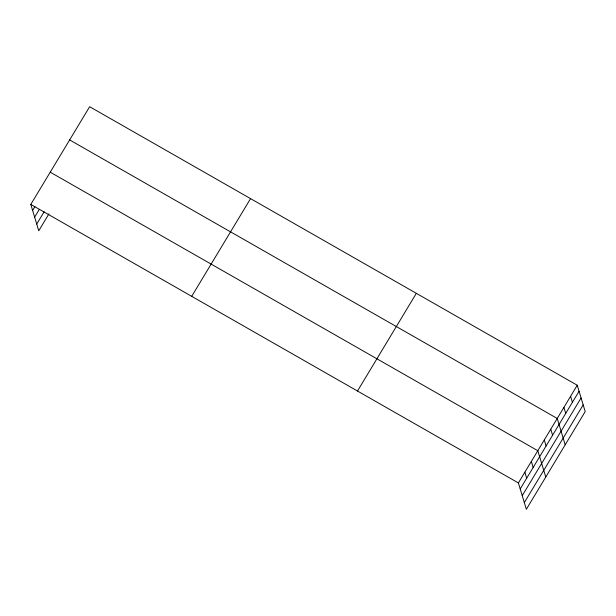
<?xml version="1.0" encoding="UTF-8"?>
<svg xmlns="http://www.w3.org/2000/svg" width="616" height="616" viewBox="0 0 616 616"><rect width="100%" height="100%" fill="white"/><g stroke="black" fill="none" stroke-linecap="round" stroke-linejoin="round"><path stroke-width="0.92" d="M30.8 204.42L89.651 106.714L577.246 385.239L585.2 411.58L526.349 509.286L518.395 482.944L30.8 204.42L38.754 230.761L48.926 213.875M32.617 210.441L34.927 206.599M34.642 217.148L39.27 209.471M36.729 224.055L44.129 211.773M191.707 296.335L250.558 198.629M357.488 391.029L416.339 293.324M518.395 482.944L577.246 385.239M520.212 488.965L579.063 391.26M522.237 495.672L581.088 397.967M524.324 502.579L583.175 404.874M69.647 139.932L557.234 418.457L565.188 444.798M50.219 172.18L537.814 450.704L545.768 477.046M570.578 396.311L572.395 402.333M563.909 407.384L565.727 413.405M550.766 429.206L552.583 435.227M544.29 439.955L546.107 445.976M531.338 461.453L533.156 467.467M524.87 472.195L526.688 478.216"/></g></svg>
